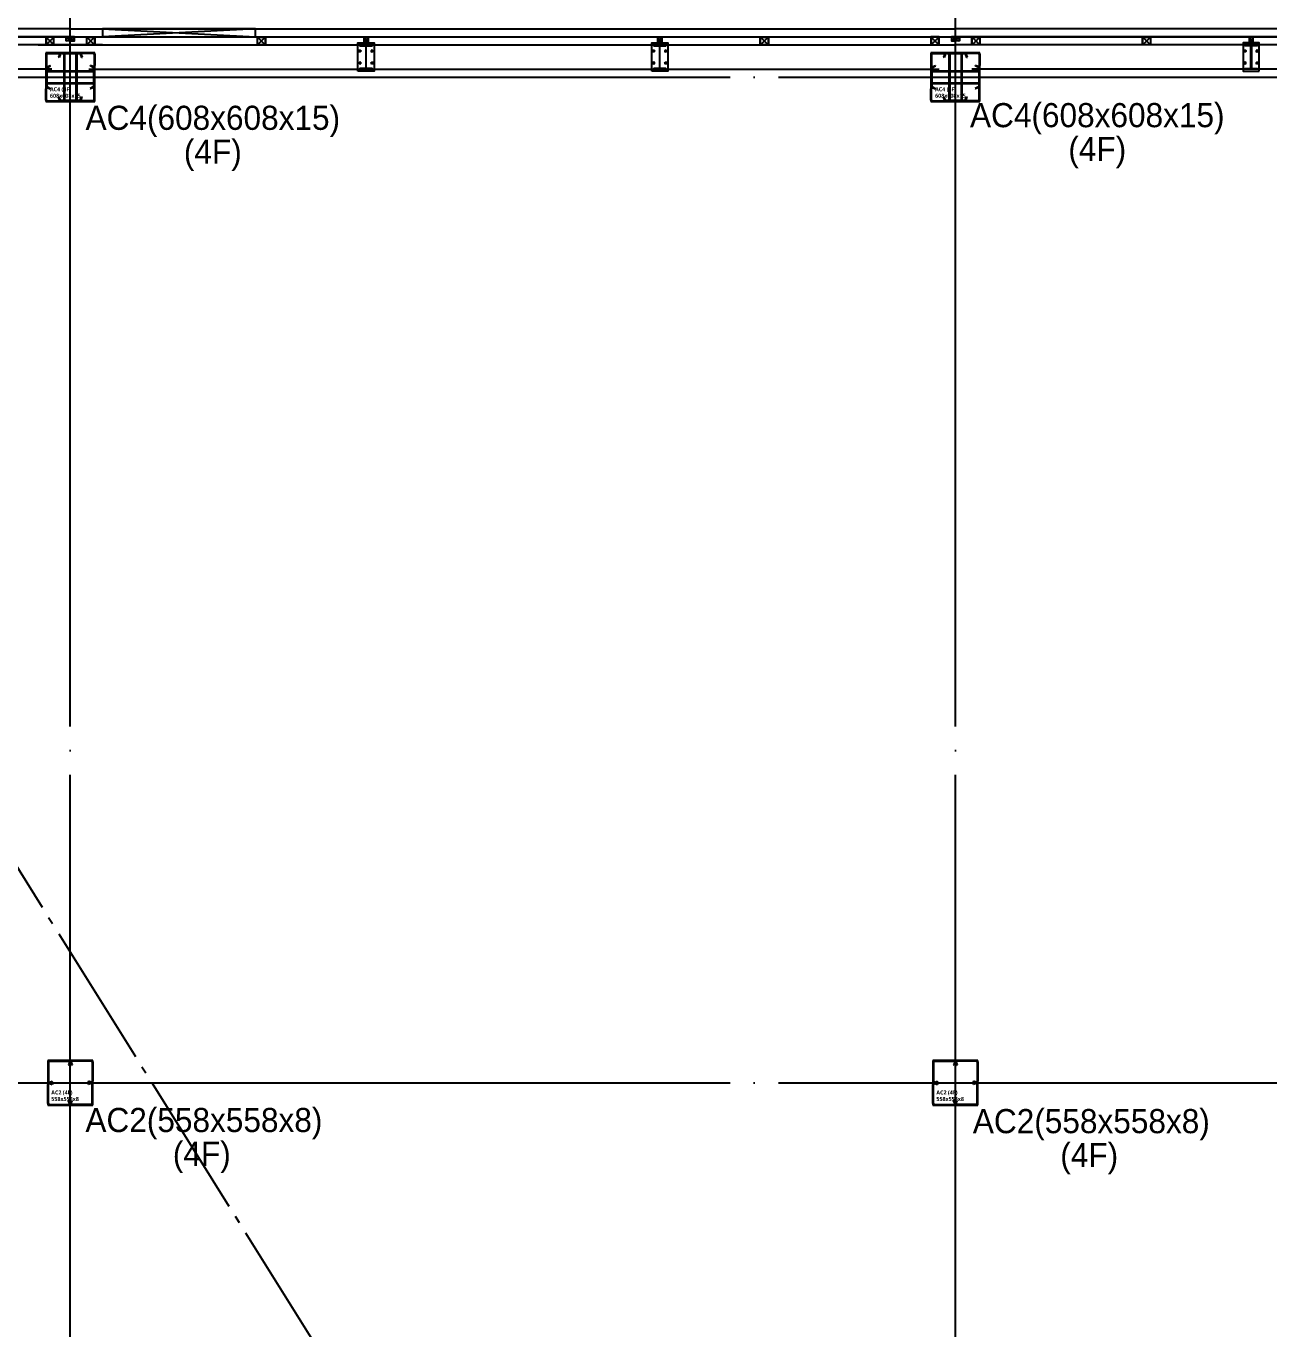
# Model space of a CAD drawing. Header units: millimetres. Extents: x -47382 to 204618, y -51045 to 127155.
# Drawn here: x 46450 to 61896, y 48312 to 64506 of the extents above; entities that cross this region are included whole.
import ezdxf
from ezdxf.enums import TextEntityAlignment as Align

# ---------------------------------------------------------------- set-up
doc = ezdxf.new("R2010")
doc.units = ezdxf.units.MM
doc.header["$LTSCALE"] = 300
doc.header["$MEASUREMENT"] = 0
for name, pattern in [('CEN', [62, 60, -1, 0, -1]), ('HID', [2, 1.1, -0.9]), ('STD_SHAFT', [7.3, 6, -0.5, 0.3, -0.5])]:
    doc.linetypes.add(name, pattern=pattern)
doc.layers.get('0').update_dxf_attribs({"linetype": 'CONTINUOUS'})
doc.layers.get('Defpoints').update_dxf_attribs({"color": 153, "linetype": 'CONTINUOUS'})
for name, color, linetype in [('1', 7, 'CONTINUOUS'), ('6', 6, 'CONTINUOUS'), ('A-CEN', 1, 'CEN'), ('A-FLOR-FLIN-TYP2', 8, 'CONTINUOUS'), ('A-FLOR-GW', 6, 'CONTINUOUS'), ('A-FLOR-OPEN-BELO', 6, 'STD_SHAFT'), ('A-FLOR-STUD', 9, 'CONTINUOUS'), ('A-ST-AXIS-CEN', 252, 'CEN'), ('A-ST-COL', 2, 'CONTINUOUS'), ('Bound', 9, 'CONTINUOUS'), ('SS-PLATE', 32, 'CONTINUOUS'), ('STEEL', 2, 'CONTINUOUS'), ('XREF-PLAN$0$A-STEEL', 7, 'CONTINUOUS')]:
    doc.layers.add(name, color=color, linetype=linetype)
doc.layers.add('Defpoint', color=161, linetype='CONTINUOUS', plot=False)
doc.styles.add('SH_대대리576', font='NanumGothicBold.ttf')
doc.styles.add('돋움', font='')
doc.styles.get('돋움').set_extended_font_data('Dotum')

# ---------------------------------------------------------------- blocks, each defined once
blk = doc.blocks.new('A$C284E115B')
at = {"layer": 'A-FLOR-STUD'}
for p, q in [((2, 48, -103000), (98, 2, -103000)), ((2, 2, -103000), (98, 48, -103000))]:
    blk.add_line(p, q, dxfattribs=at)
at = {"layer": 'A-FLOR-STUD', "elevation": -103000}
for points in [[(0, 50), (100, 50), (100, 0), (0, 0)], [(2, 48), (98, 48), (98, 2), (2, 2)]]:
    blk.add_lwpolyline(points, close=True, dxfattribs=at)
blk = doc.blocks.new('BOLT')
at = {"layer": '1', "color": 251}
for p, q in [((-21, 0), (21, 0)), ((0, -21), (0, 21))]:
    blk.add_line(p, q, dxfattribs=at)
at = {"layer": '6', "color": 251}
blk.add_circle((0, 0), 11, dxfattribs=at)
blk = doc.blocks.new('WC2_BP')
at = {"layer": 'SS-PLATE', "color": 251, "ltscale": 0.05}
blk.add_lwpolyline([(-175, -100), (175, -100), (175, 100), (-175, 100)], close=True, dxfattribs=at)
at = {"linetype": 'HID', "yscale": 0.909090909090909, "zscale": 0.909090909090909}
for p, xscale in [((-75, 75), -0.909090909090909), ((75, 75), 0.909090909090909)]:
    blk.add_blockref('BOLT', p, dxfattribs=dict(at, xscale=xscale))
at = {"linetype": 'HID', "yscale": 0.909090909090909, "zscale": 0.909090909090909, "rotation": 180}
for p, xscale in [((-75, -75), 0.909090909090909), ((75, -75), -0.909090909090909)]:
    blk.add_blockref('BOLT', p, dxfattribs=dict(at, xscale=xscale))
blk = doc.blocks.new('H-300X150X6_5X9')
at = {"layer": 'Defpoint'}
for p, q in [((-3.25, 0), (3.25, 0)), ((0, -150), (0, 150))]:
    blk.add_line(p, q, dxfattribs=at)
at = {"layer": 'STEEL'}
blk.add_lwpolyline([(-75, -150), (-75, -141), (-16.25, -141, 0.41421356), (-3.25, -128), (-3.25, 128, 0.41421356), (-16.25, 141), (-75, 141), (-75, 150), (75, 150), (75, 141), (16.25, 141, 0.41421356), (3.25, 128), (3.25, -128, 0.41421356), (16.25, -141), (75, -141), (75, -150)], format="xyb", close=True, dxfattribs=at)
at = {"layer": 'SS-PLATE', "color": 251, "ltscale": 0.05, "rotation": 90}
blk.add_blockref('WC2_BP', (0, 0), dxfattribs=at)
blk = doc.blocks.new('A$C2E56680A')
blk.add_blockref('A$C284E115B', (0, 50))
at = {"layer": 'STEEL', "xscale": -1, "rotation": 90.00000000000001}
blk.add_blockref('H-300X150X6_5X9', (250, 75, -103000), dxfattribs=at)
blk = doc.blocks.new('3-11000')
at = {"layer": 'A-FLOR-FLIN-TYP2'}
for p, q in [((200, -400, -103000), (200, 11000, -103000)), ((500, 229, -103000), (500, 10796, -103000))]:
    blk.add_line(p, q, dxfattribs=at)
at = {"layer": 'A-FLOR-GW'}
for p, q in [((0, 0, -103000), (0, 11000, -103000)), ((100, 0, -103000), (100, 11000, -103000))]:
    blk.add_line(p, q, dxfattribs=at)
for p in [(100, 7250), (100, 3600)]:
    blk.add_blockref('A$C2E56680A', p)
blk = doc.blocks.new('A$C02DD68EE')
at = {"layer": 'A-FLOR-STUD'}
for p, q in [((125, 11000, -103000), (102, 10952, -103000)), ((125, 11000, -103000), (148, 10952, -103000)), ((102, 48, -103000), (125, 0, -103000)), ((148, 48, -103000), (125, 0, -103000))]:
    blk.add_line(p, q, dxfattribs=at)
at = {"layer": 'A-FLOR-STUD', "elevation": -103000}
for points in [[(100, 11000), (100, 10950), (150, 10950), (150, 11000)], [(102, 11000), (102, 10952), (148, 10952), (148, 11000)], [(150, 0), (150, 50), (100, 50), (100, 0)], [(148, 0), (148, 48), (102, 48), (102, 0)]]:
    blk.add_lwpolyline(points, dxfattribs=at)
blk.add_blockref('3-11000', (0, 0))
blk = doc.blocks.new('AC2 (4f)')
at = {"layer": 'A-ST-COL'}
for p, q in [((20, 558), (20, 319)), ((28, 558), (28, 319)), ((40, 578), (279, 578)), ((40, 570), (279, 570)), ((290, 554), (277, 523)), ((285, 520), (277, 523)), ((298, 551), (285, 520)), ((300, 551), (313, 520)), ((308, 554), (321, 523)), ((313, 520), (321, 523)), ((558, 578), (319, 578)), ((558, 570), (319, 570)), ((570, 558), (570, 319)), ((578, 558), (578, 319)), ((20, 40), (20, 279)), ((28, 40), (28, 279)), ((44, 308), (75, 321)), ((44, 290), (75, 277)), ((47, 300), (78, 313)), ((47, 298), (78, 285)), ((78, 313), (75, 321)), ((78, 285), (75, 277)), ((520, 313), (523, 321)), ((551, 300), (520, 313)), ((551, 298), (520, 285)), ((520, 285), (523, 277)), ((554, 308), (523, 321)), ((554, 290), (523, 277)), ((570, 40), (570, 279)), ((578, 40), (578, 279)), ((40, 28), (279, 28)), ((40, 20), (279, 20)), ((285, 78), (277, 75)), ((290, 44), (277, 75)), ((298, 47), (285, 78)), ((300, 47), (313, 78)), ((308, 44), (321, 75)), ((313, 78), (321, 75)), ((558, 28), (319, 28)), ((558, 20), (319, 20))]:
    blk.add_line(p, q, dxfattribs=at)
for centre, radius, start, end in [((40, 558), 20, 90, 180), ((40, 558), 12, 90, 180), ((279, 558), 20, 340, 90), ((279, 558), 12, 340, 90), ((319, 558), 20, 90, 200), ((319, 558), 12, 90, 200), ((558, 558), 20, 0, 90), ((558, 558), 12, 0, 90), ((40, 319), 20, 180, 290), ((40, 279), 20, 70, 180), ((40, 319), 12, 180, 290), ((40, 279), 12, 70, 180), ((558, 319), 20, 250, 0), ((558, 279), 20, 0, 110), ((558, 319), 12, 250, 0), ((558, 279), 12, 0, 110), ((40, 40), 20, 180, 270), ((40, 40), 12, 180, 270), ((279, 40), 20, 270, 20), ((279, 40), 12, 270, 20), ((319, 40), 20, 160, 270), ((319, 40), 12, 160, 270), ((558, 40), 20, 270, 0), ((558, 40), 12, 270, 0)]:
    blk.add_arc(centre, radius, start, end, dxfattribs=at)
at = {"layer": 'Bound', "color": 9, "linetype": 'Continuous'}
for p, q in [((578, 578), (20, 578)), ((20, 578), (20, 20)), ((578, 20), (578, 578)), ((20, 20), (578, 20))]:
    blk.add_line(p, q, dxfattribs=at)
at = {"layer": 'Defpoint'}
for p, q in [((299, 0), (299, 598)), ((0, 299), (598, 299))]:
    blk.add_line(p, q, dxfattribs=at)
at = {"layer": 'Defpoint', "linetype": 'Continuous', "style": 'SH_대대리576'}
for s, p in [('AC2 (4F)', (62, 179)), ('558x558x8', (62, 98))]:
    blk.add_text(s, height=50, dxfattribs=at).set_placement(p, align=Align.MIDDLE_LEFT)
blk = doc.blocks.new('AC4A(4f)')
for points in [[(199, 628), (449, 628), (449, 613), (199, 613)], [(20, 449), (20, 199), (35, 199), (35, 449)], [(628, 199), (628, 449), (613, 449), (613, 199)], [(199, 20), (449, 20), (449, 35), (199, 35)]]:
    blk.add_hatch(color=9).paths.add_polyline_path(points)
for p, q in [((244, 615), (244, 33)), ((253, 615), (253, 33)), ((394, 615), (394, 33)), ((403, 615), (403, 33)), ((33, 403), (615, 403)), ((33, 394), (615, 394)), ((33, 254), (615, 254)), ((33, 245), (615, 245))]:
    blk.add_line(p, q)
at = {"color": 8, "linetype": 'Continuous'}
for points in [[(199, 628), (449, 628), (449, 613), (199, 613)], [(20, 449), (20, 199), (35, 199), (35, 449)], [(628, 199), (628, 449), (613, 449), (613, 199)], [(199, 20), (449, 20), (449, 35), (199, 35)]]:
    blk.add_lwpolyline(points, close=True, dxfattribs=at)
at = {"layer": 'A-ST-COL'}
for p, q in [((20, 608), (20, 469)), ((28, 608), (28, 469)), ((40, 628), (179, 628)), ((40, 620), (179, 620)), ((190, 604), (177, 573)), ((185, 570), (177, 573)), ((198, 601), (185, 570)), ((450, 601), (463, 570)), ((458, 604), (471, 573)), ((463, 570), (471, 573)), ((608, 628), (469, 628)), ((608, 620), (469, 620)), ((620, 608), (620, 469)), ((628, 608), (628, 469)), ((44, 458), (75, 471)), ((47, 450), (78, 463)), ((78, 463), (75, 471)), ((570, 463), (573, 471)), ((601, 450), (570, 463)), ((604, 458), (573, 471)), ((20, 40), (20, 179)), ((28, 40), (28, 179)), ((44, 190), (75, 177)), ((47, 198), (78, 185)), ((78, 185), (75, 177)), ((601, 198), (570, 185)), ((570, 185), (573, 177)), ((604, 190), (573, 177)), ((620, 40), (620, 179)), ((628, 40), (628, 179)), ((40, 28), (179, 28)), ((40, 20), (179, 20)), ((185, 78), (177, 75)), ((190, 44), (177, 75)), ((198, 47), (185, 78)), ((450, 47), (463, 78)), ((458, 44), (471, 75)), ((463, 78), (471, 75)), ((608, 28), (469, 28)), ((608, 20), (469, 20))]:
    blk.add_line(p, q, dxfattribs=at)
for centre, radius, start, end in [((40, 608), 20, 90, 180), ((40, 608), 12, 90, 180), ((179, 608), 20, 340, 90), ((179, 608), 12, 340, 90), ((469, 608), 20, 90, 200), ((469, 608), 12, 90, 200), ((608, 608), 20, 0, 90), ((608, 608), 12, 0, 90), ((40, 469), 20, 180, 290), ((40, 469), 12, 180, 290), ((608, 469), 20, 250, 0), ((608, 469), 12, 250, 0), ((40, 179), 20, 70, 180), ((40, 179), 12, 70, 180), ((608, 179), 20, 0, 110), ((608, 179), 12, 0, 110), ((40, 40), 20, 180, 270), ((40, 40), 12, 180, 270), ((179, 40), 20, 270, 20), ((179, 40), 12, 270, 20), ((469, 40), 20, 160, 270), ((469, 40), 12, 160, 270), ((608, 40), 20, 270, 0), ((608, 40), 12, 270, 0)]:
    blk.add_arc(centre, radius, start, end, dxfattribs=at)
at = {"layer": 'Bound', "color": 9, "linetype": 'Continuous'}
for p, q in [((628, 628), (20, 628)), ((20, 628), (20, 20)), ((628, 20), (628, 628)), ((20, 20), (628, 20))]:
    blk.add_line(p, q, dxfattribs=at)
at = {"layer": 'Defpoint'}
for p, q in [((324, 0), (324, 648)), ((0, 324), (648, 324))]:
    blk.add_line(p, q, dxfattribs=at)
at = {"layer": 'Defpoint', "linetype": 'Continuous', "style": 'SH_대대리576'}
for s, p in [('AC4 (4F)', (71, 174)), ('608x608x15', (71, 93))]:
    blk.add_text(s, height=50, dxfattribs=at).set_placement(p, align=Align.MIDDLE_LEFT)
blk = doc.blocks.new('AC4(4f)')
for points in [[(199, 628), (449, 628), (449, 613), (199, 613)], [(20, 449), (20, 199), (35, 199), (35, 449)], [(628, 199), (628, 449), (613, 449), (613, 199)], [(199, 20), (449, 20), (449, 35), (199, 35)]]:
    blk.add_hatch(color=9).paths.add_polyline_path(points)
for p, q in [((244, 615), (244, 33)), ((253, 615), (253, 33)), ((394, 615), (394, 33)), ((403, 615), (403, 33)), ((33, 403), (615, 403)), ((33, 394), (615, 394)), ((33, 254), (615, 254)), ((33, 245), (615, 245))]:
    blk.add_line(p, q)
at = {"color": 8, "linetype": 'Continuous'}
for points in [[(199, 628), (449, 628), (449, 613), (199, 613)], [(20, 449), (20, 199), (35, 199), (35, 449)], [(628, 199), (628, 449), (613, 449), (613, 199)], [(199, 20), (449, 20), (449, 35), (199, 35)]]:
    blk.add_lwpolyline(points, close=True, dxfattribs=at)
at = {"layer": 'A-ST-COL'}
for p, q in [((20, 608), (20, 469)), ((28, 608), (28, 469)), ((40, 628), (179, 628)), ((40, 620), (179, 620)), ((190, 604), (177, 573)), ((185, 570), (177, 573)), ((198, 601), (185, 570)), ((450, 601), (463, 570)), ((458, 604), (471, 573)), ((463, 570), (471, 573)), ((608, 628), (469, 628)), ((608, 620), (469, 620)), ((620, 608), (620, 469)), ((628, 608), (628, 469)), ((44, 458), (75, 471)), ((47, 450), (78, 463)), ((78, 463), (75, 471)), ((570, 463), (573, 471)), ((601, 450), (570, 463)), ((604, 458), (573, 471)), ((20, 40), (20, 179)), ((28, 40), (28, 179)), ((44, 190), (75, 177)), ((47, 198), (78, 185)), ((78, 185), (75, 177)), ((601, 198), (570, 185)), ((570, 185), (573, 177)), ((604, 190), (573, 177)), ((620, 40), (620, 179)), ((628, 40), (628, 179)), ((40, 28), (179, 28)), ((40, 20), (179, 20)), ((185, 78), (177, 75)), ((190, 44), (177, 75)), ((198, 47), (185, 78)), ((450, 47), (463, 78)), ((458, 44), (471, 75)), ((463, 78), (471, 75)), ((608, 28), (469, 28)), ((608, 20), (469, 20))]:
    blk.add_line(p, q, dxfattribs=at)
for centre, radius, start, end in [((40, 608), 20, 90, 180), ((40, 608), 12, 90, 180), ((179, 608), 20, 340, 90), ((179, 608), 12, 340, 90), ((469, 608), 20, 90, 200), ((469, 608), 12, 90, 200), ((608, 608), 20, 0, 90), ((608, 608), 12, 0, 90), ((40, 469), 20, 180, 290), ((40, 469), 12, 180, 290), ((608, 469), 20, 250, 0), ((608, 469), 12, 250, 0), ((40, 179), 20, 70, 180), ((40, 179), 12, 70, 180), ((608, 179), 20, 0, 110), ((608, 179), 12, 0, 110), ((40, 40), 20, 180, 270), ((40, 40), 12, 180, 270), ((179, 40), 20, 270, 20), ((179, 40), 12, 270, 20), ((469, 40), 20, 160, 270), ((469, 40), 12, 160, 270), ((608, 40), 20, 270, 0), ((608, 40), 12, 270, 0)]:
    blk.add_arc(centre, radius, start, end, dxfattribs=at)
at = {"layer": 'Bound', "color": 9, "linetype": 'Continuous'}
for p, q in [((628, 628), (20, 628)), ((20, 628), (20, 20)), ((628, 20), (628, 628)), ((20, 20), (628, 20))]:
    blk.add_line(p, q, dxfattribs=at)
at = {"layer": 'Defpoint'}
for p, q in [((324, 0), (324, 648)), ((0, 324), (648, 324))]:
    blk.add_line(p, q, dxfattribs=at)
at = {"layer": 'Defpoint', "linetype": 'Continuous', "style": 'SH_대대리576'}
for s, p in [('AC4 (4F)', (71, 174)), ('608x608x15', (71, 93))]:
    blk.add_text(s, height=50, dxfattribs=at).set_placement(p, align=Align.MIDDLE_LEFT)
blk = doc.blocks.new('ACT 지상4층구조평면도')
for name, p in [('AC4A(4f)', (94058, 114592)), ('AC4(4f)', (105058, 114592)), ('AC2 (4f)', (94083, 102117)), ('AC2 (4f)', (105083, 102117))]:
    blk.add_blockref(name, p)
blk = doc.blocks.new('XREF-PLAN$0$각-100X100')
at = {"layer": 'XREF-PLAN$0$A-STEEL', "color": 1}
for p, q in [((-47.7, -47.7), (47.7, 47.7)), ((-47.7, 47.7), (47.7, -47.7))]:
    blk.add_line(p, q, dxfattribs=at)
at = {"layer": 'XREF-PLAN$0$A-STEEL'}
blk.add_lwpolyline([(-50, -50), (50, -50), (50, 50), (-50, 50)], close=True, dxfattribs=at)
at = {"layer": 'XREF-PLAN$0$A-STEEL', "color": 8}
blk.add_lwpolyline([(-47.7, -47.7), (47.7, -47.7), (47.7, 47.7), (-47.7, 47.7)], close=True, dxfattribs=at)

msp = doc.modelspace()

# ---------------------------------------------------------------- linework, layer by layer
for p, q in [((49300, 64471), (47400, 64371)), ((47400, 64471), (49300, 64371))]:
    msp.add_line(p, q)
msp.add_lwpolyline([(47400, 64371), (49300, 64371), (49300, 64471), (47400, 64471)], close=True)
at = {"layer": 'A-CEN'}
msp.add_lwpolyline([(75700, 64371), (135500, 64371), (135500, 6371), (35500, 6371), (35500, 64371), (74500, 64371)], dxfattribs=at)
at = {"layer": 'A-FLOR-OPEN-BELO'}
msp.add_line((39900, 64371), (76100, 6371), dxfattribs=at)
at = {"layer": 'A-FLOR-STUD'}
for p in [(46952, 64369), (46952, 64324)]:
    msp.add_line(p, (47000, 64346), dxfattribs=at)
for points in [[(47000, 64321), (46950, 64321), (46950, 64371), (47000, 64371)], [(47000, 64324), (46952, 64324), (46952, 64369), (47000, 64369)]]:
    msp.add_lwpolyline(points, dxfattribs=at)
at = {"layer": 'A-ST-AXIS-CEN'}
for p, q in [((47000, 0), (47000, 99371)), ((58000, 0), (58000, 99371)), ((0, 63871), (142000, 63871)), ((0, 51371), (142000, 51371))]:
    msp.add_line(p, q, dxfattribs=at)

# ---------------------------------------------------------------- block references
msp.add_blockref('ACT 지상4층구조평면도', (-47382, -51045))
at = {"xscale": -1, "rotation": 89.99999999999999}
for name, p in [('3-11000', (47000, 64471)), ('A$C02DD68EE', (69000, 64471))]:
    msp.add_blockref(name, p, dxfattribs=at)
at = {"rotation": 270}
msp.add_blockref('A$C02DD68EE', (47000, 64471), dxfattribs=at)
at = {"ltscale": 5, "rotation": 180}
for p in [(46746, 64321), (57746, 64321)]:
    msp.add_blockref('XREF-PLAN$0$각-100X100', p, dxfattribs=at)
at = {"ltscale": 5, "xscale": -1, "rotation": 180}
for p in [(47254, 64321), (49375, 64321), (55625, 64321), (58254, 64321), (60375, 64321)]:
    msp.add_blockref('XREF-PLAN$0$각-100X100', p, dxfattribs=at)

# ---------------------------------------------------------------- texts
at = {"layer": 'Defpoints', "linetype": 'Continuous', "style": '돋움'}
for s, p in [('AC4(608x608x15)', (48771, 63126)), ('AC4(608x608x15)', (59763, 63159)), ('(4F)', (48771, 62705)), ('(4F)', (59763, 62739)), ('AC2(558x558x8)', (48660, 50669)), ('AC2(558x558x8)', (59689, 50655)), ('(4F)', (48634, 50249)), ('(4F)', (59663, 50234))]:
    msp.add_text(s, height=300, dxfattribs=at).set_placement(p, align=Align.BOTTOM_CENTER)

doc.saveas('drawing.dxf')
